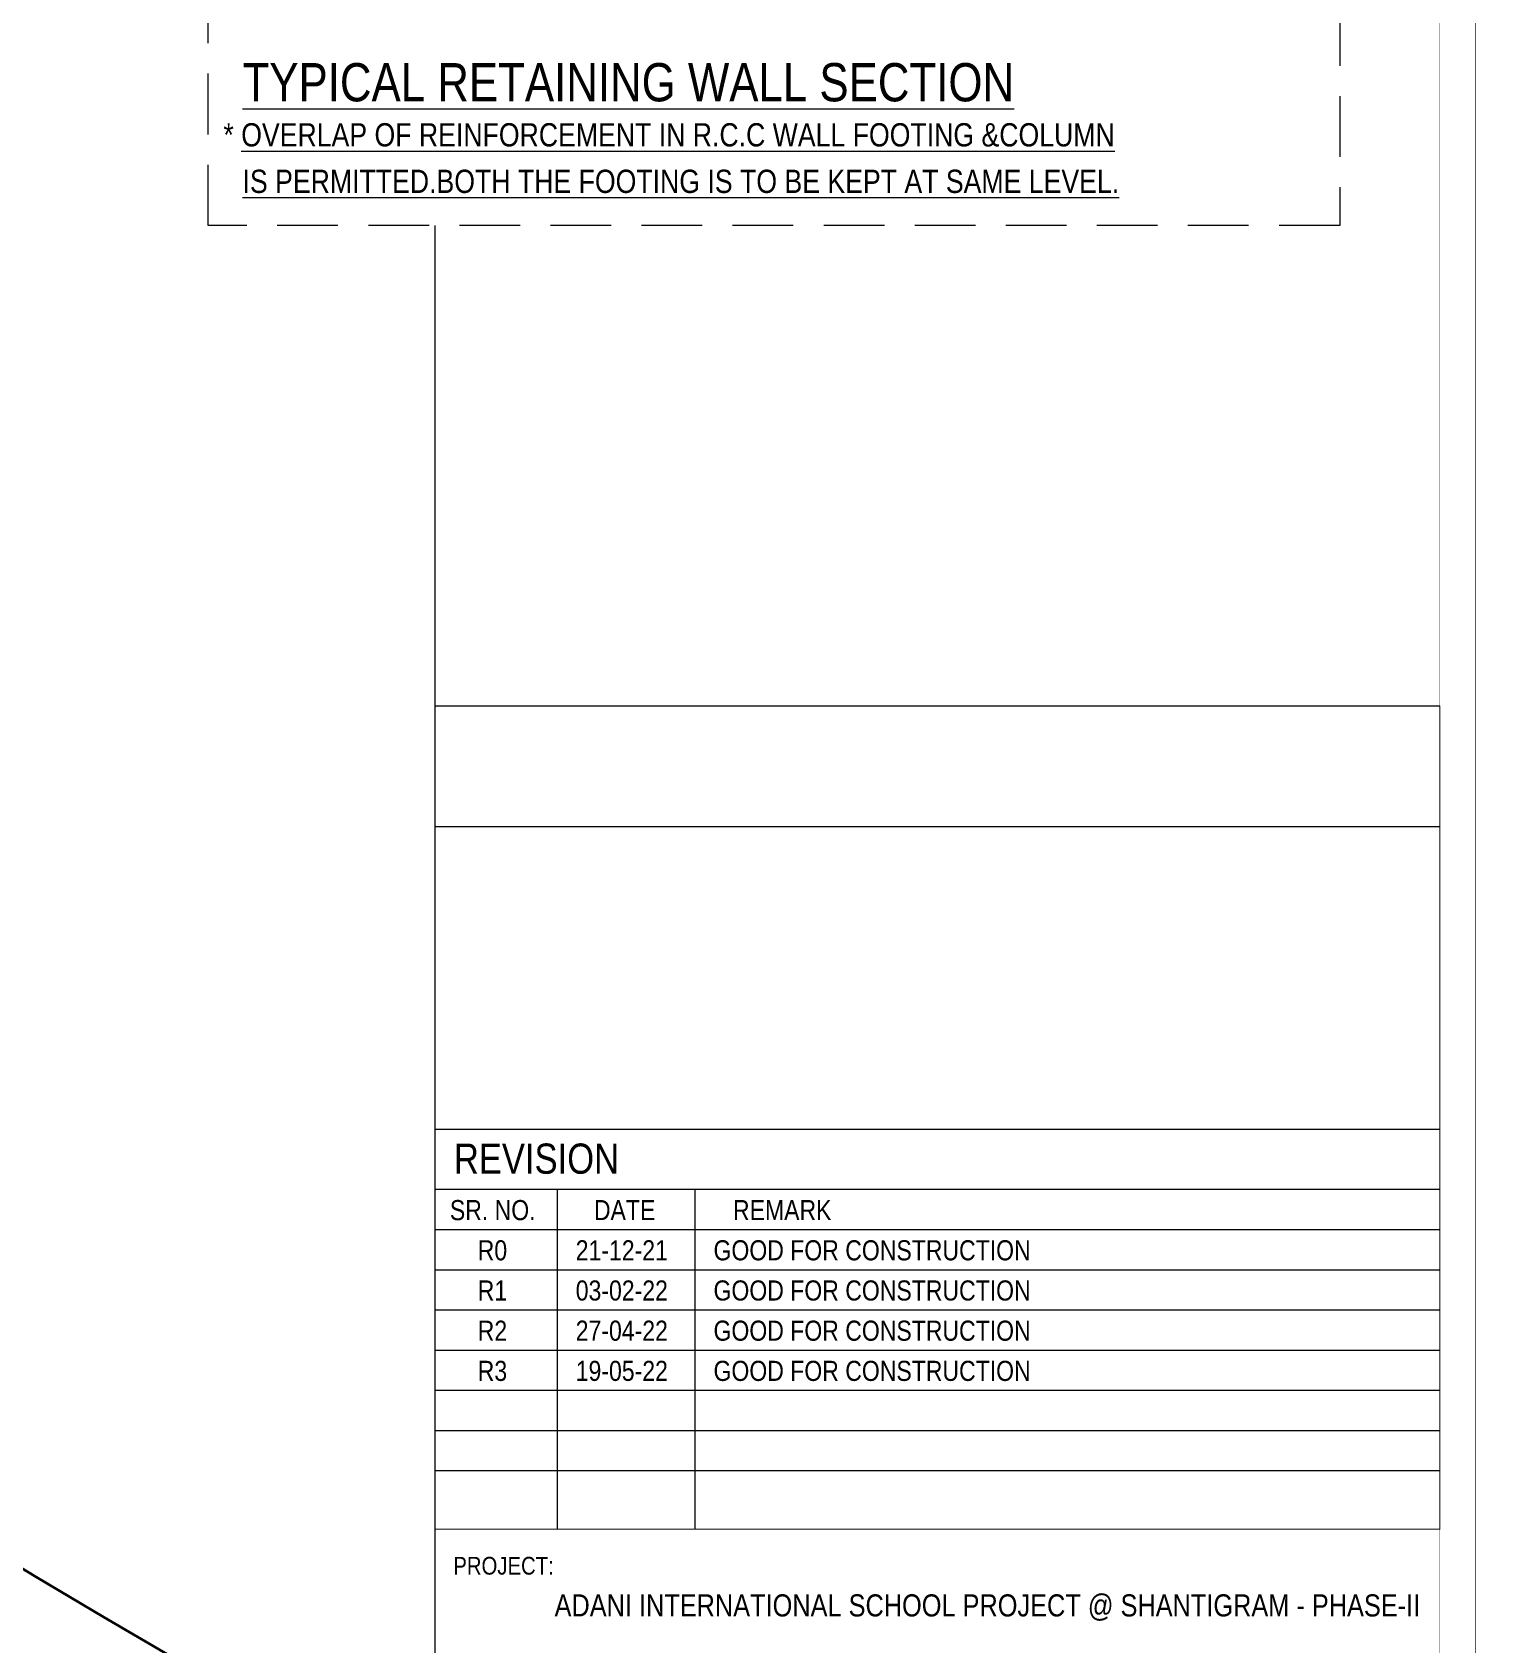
# Model space of a CAD drawing. Header units: millimetres. Extents: x 1112055 to 3390982, y -148532 to 766891.
# Drawn here: x 1994857 to 2021276, y 264679 to 294036 of the extents above; entities that cross this region are included whole.
import ezdxf

# ---------------------------------------------------------------- set-up
doc = ezdxf.new("R2010")
doc.units = ezdxf.units.MM
doc.linetypes.add('Hidden', pattern=[9.525, 6.35, -3.175])
for name, color, linetype, lineweight in [('B P.C.C', 251, 'Continuous', 0), ('B TITLE BLOCK', 250, 'Continuous', 0), ('B-COL NO', 7, 'Continuous', 5), ('tb text', 7, 'Continuous', 13)]:
    doc.layers.add(name, color=color, linetype=linetype, lineweight=lineweight)
doc.layers.add('FORMAT TEXT', color=7, linetype='Continuous')
doc.styles.add('SWINC', font='swissc.ttf')

# ---------------------------------------------------------------- blocks, each defined once
blk = doc.blocks.new('A$C518183e5')
at = {"layer": 'B P.C.C', "color": 250, "linetype": 'Hidden', "lineweight": 0, "ltscale": 150}
blk.add_lwpolyline([(0, 30603.2), (17750.8, 30603.2), (17750.8, 0), (0, 0)], close=True, dxfattribs=at)
at = {"layer": 'B-COL NO', "color": 3, "lineweight": 15, "style": 'SWINC'}
blk.add_text('%%UTYPICAL RETAINING WALL SECTION', height=600, dxfattribs=at).set_placement((536.9, 1946.8))
at = {"layer": 'B-COL NO', "lineweight": 15, "style": 'SWINC'}
for s, p in [('* %%UOVERLAP OF REINFORCEMENT IN R.C.C WALL FOOTING &COLUMN', (237.4, 1239.2)), ('%%UIS PERMITTED.BOTH THE FOOTING IS TO BE KEPT AT SAME LEVEL.', (536.9, 509.3))]:
    blk.add_text(s, height=365, dxfattribs=at).set_placement(p)

msp = doc.modelspace()

# ---------------------------------------------------------------- linework, layer by layer
at = {"color": 2, "lineweight": 30}
msp.add_arc((2094904.1, 432360.2), 194175.1, 224.19202, 278.08245, dxfattribs=at)
at = {"layer": 'B TITLE BLOCK', "color": 250, "lineweight": 0}
for p, q in [((2002191.8, 290517), (2002191.8, 216529.9)), ((2020494.4, 281758.1), (2002191.8, 281758.1)), ((2020494.4, 279561.7), (2002191.8, 279561.7)), ((2020494.4, 274049.7), (2002191.8, 274049.7)), ((2020494.4, 272951.6), (2002191.8, 272951.6)), ((2004418.1, 272951.6), (2004418.1, 266767)), ((2006927, 272951.6), (2006927, 266767)), ((2020494.4, 272219.5), (2002191.8, 272219.5)), ((2020494.4, 271487.4), (2002191.8, 271487.4)), ((2020494.4, 270755.2), (2002191.8, 270755.2)), ((2020494.4, 270023.1), (2002191.8, 270023.1)), ((2020494.4, 269291), (2002191.8, 269291)), ((2020494.4, 268558.9), (2002191.8, 268558.9)), ((2020494.4, 267826.8), (2002191.8, 267826.8))]:
    msp.add_line(p, q, dxfattribs=at)
at = {"layer": 'B TITLE BLOCK', "color": 1, "const_width": 8.39}
msp.add_lwpolyline([(1923598.8, 383550.1), (2021147.1, 383550.1), (2021147.1, 215877.3), (1923598.8, 215877.3)], close=True, dxfattribs=at)
at = {"layer": 'B TITLE BLOCK', "color": 250, "lineweight": 0}
for points, const_width in [([(1924251.4, 382897.4), (2020494.4, 382897.4), (2020494.4, 216529.9), (1924251.4, 216529.9)], 8.39), ([(2020494.4, 281758.1), (2002191.8, 281758.1), (2002191.8, 266767), (2020494.4, 266767)], 15.3)]:
    msp.add_lwpolyline(points, close=True, dxfattribs=dict(at, const_width=const_width))

# ---------------------------------------------------------------- block references
at = {"color": 1, "xscale": 1.160870252746577, "yscale": 1.160870252746577, "zscale": 1.160870252746577}
msp.add_blockref('A$C518183e5', (1998064.2, 290517), dxfattribs=at)

# ---------------------------------------------------------------- texts
at = {"layer": 'FORMAT TEXT', "lineweight": 0, "style": 'SWINC'}
for s, height, p in [('REVISION', 549.08, (2002538.4, 273242)), ('SR. NO.', 366.05, (2002464, 272395.9)), ('DATE', 366.05, (2005088, 272395.9)), ('REMARK', 366.05, (2007620.3, 272395.9)), ('R3', 366.05, (2002971.1, 269467.5)), ('19-05-22', 366.05, (2004756, 269467.5)), ('GOOD FOR CONSTRUCTION', 366.053, (2007265, 269467.5))]:
    msp.add_text(s, height=height, dxfattribs=at).set_placement(p)
at = {"layer": 'FORMAT TEXT', "color": 252, "lineweight": 0, "style": 'SWINC'}
for s, height, p in [('R0', 366.05, (2002971.1, 271663.8)), ('21-12-21', 366.05, (2004756, 271663.8)), ('GOOD FOR CONSTRUCTION', 366.053, (2007265, 271663.8)), ('R1', 366.05, (2002971.1, 270931.7)), ('03-02-22', 366.05, (2004756, 270931.7)), ('GOOD FOR CONSTRUCTION', 366.053, (2007265, 270931.7)), ('R2', 366.05, (2002971.1, 270199.6)), ('27-04-22', 366.05, (2004756, 270199.6)), ('GOOD FOR CONSTRUCTION', 366.053, (2007265, 270199.6))]:
    msp.add_text(s, height=height, dxfattribs=at).set_placement(p)
at = {"layer": 'tb text', "color": 7, "lineweight": 0, "style": 'SWINC'}
msp.add_text('PROJECT:', height=322.96, dxfattribs=at).set_placement((2002526.6, 265939.1))
at = {"layer": 'tb text', "style": 'SWINC'}
msp.add_text('ADANI INTERNATIONAL SCHOOL PROJECT @ SHANTIGRAM - PHASE-II', height=402.658, rotation=360, dxfattribs=at).set_placement((2004370.7, 265177.1))

doc.saveas('drawing.dxf')
